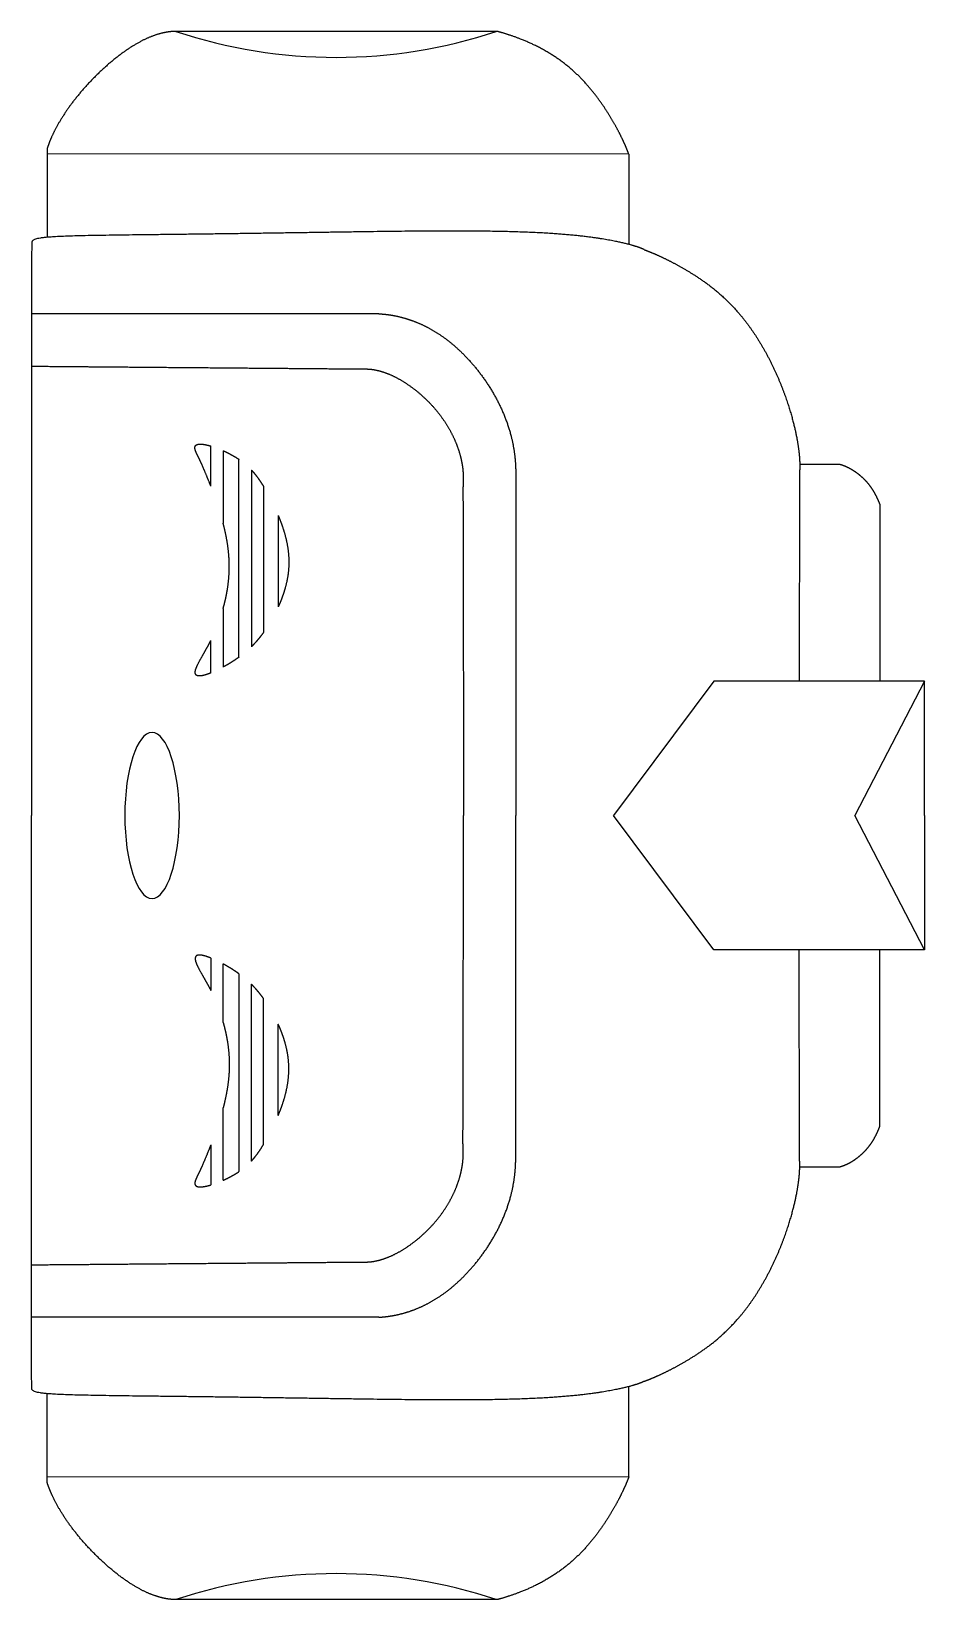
# Model space of a CAD drawing. Header units: millimetres. Extents: x 11.2 to 40, y -19.8 to 30.8.
import ezdxf

# ---------------------------------------------------------------- set-up
doc = ezdxf.new("R2010")
doc.units = ezdxf.units.MM
doc.layers.get('0').update_dxf_attribs({"linetype": 'CONTINUOUS'})

msp = doc.modelspace()

# ---------------------------------------------------------------- linework, layer by layer
for p, q in [((30.471, 26.848), (11.694, 26.856)), ((11.694, 26.856), (11.694, 24.162)), ((30.471, 26.848), (30.47, 23.934)), ((11.199, 23.894), (11.196, 23.552)), ((11.196, 23.552), (11.187, 21.694)), ((11.187, 21.694), (11.194, 20.003)), ((16.981, 16.128), (16.981, 17.425)), ((17.377, 17.276), (17.377, 14.936)), ((17.887, 10.61), (17.887, 16.996)), ((18.29, 16.652), (18.29, 10.949)), ((18.679, 16.122), (18.679, 11.409)), ((19.154, 15.182), (19.154, 12.235)), ((17.377, 12.185), (17.377, 10.292)), ((16.981, 10.102), (16.981, 11.154)), ((33.21, 9.841), (29.975, 5.5)), ((40.019, 9.841), (33.21, 9.841)), ((40.019, 9.841), (37.767, 5.5)), ((40.019, 5.5), (40.019, 9.841)), ((33.21, 1.159), (29.975, 5.5)), ((40.019, 1.159), (37.767, 5.5)), ((40.019, 5.5), (40.019, 1.159)), ((40.019, 1.159), (33.21, 1.159)), ((16.981, 0.898), (16.981, -0.153)), ((17.377, -1.184), (17.377, 0.709)), ((17.887, 0.39), (17.887, -5.995)), ((18.29, -5.652), (18.29, 0.052)), ((18.679, -5.121), (18.679, -0.408)), ((19.154, -4.181), (19.154, -1.235)), ((17.377, -6.275), (17.377, -3.936)), ((16.981, -5.127), (16.981, -6.424)), ((11.187, -10.694), (11.194, -9.002)), ((11.196, -12.551), (11.187, -10.694)), ((11.199, -12.894), (11.196, -12.551)), ((30.471, -15.847), (30.47, -12.934)), ((11.694, -15.856), (11.694, -13.161)), ((30.471, -15.847), (11.694, -15.856))]:
    msp.add_line(p, q)
for centre, start, end in [((21.024, 46.313), 251.5591, 288.4409), ((21.024, -35.313), 71.5591, 108.4409)]:
    msp.add_arc(centre, 16.342, start, end)
for centre, major_axis in [((15.082, 5.486), (0, -2.693)), ((15.082, 5.515), (0, 2.693))]:
    msp.add_ellipse(centre, major_axis=major_axis, ratio=0.327044, start_param=1.576115, end_param=4.70707)
for points in [[(15.837, 30.81), (15.78, 30.809), (15.665, 30.802), (15.488, 30.778), (15.244, 30.718), (14.927, 30.597), (14.598, 30.429), (14.259, 30.215), (13.916, 29.96), (13.573, 29.671), (13.241, 29.355), (12.926, 29.023), (12.636, 28.682), (12.378, 28.34), (12.153, 28.002), (11.962, 27.669), (11.838, 27.408), (11.76, 27.215), (11.715, 27.088), (11.694, 27.025)], [(26.224, 30.81), (25.808, 30.81), (24.977, 30.81), (23.731, 30.81), (22.069, 30.81), (19.992, 30.81), (18.33, 30.81), (17.084, 30.81), (16.253, 30.81), (15.837, 30.81)], [(30.471, 26.848), (30.455, 26.891), (30.421, 26.981), (30.363, 27.121), (30.272, 27.322), (30.135, 27.594), (29.974, 27.887), (29.788, 28.197), (29.574, 28.52), (29.33, 28.847), (29.056, 29.171), (28.75, 29.481), (28.41, 29.771), (28.037, 30.036), (27.631, 30.273), (27.195, 30.482), (26.821, 30.627), (26.527, 30.723), (26.326, 30.782), (26.224, 30.81)], [(11.694, 27.025), (11.694, 27.018), (11.694, 27.005), (11.694, 26.984), (11.694, 26.957), (11.694, 26.924), (11.694, 26.897), (11.694, 26.876), (11.694, 26.863), (11.694, 26.856)], [(30.971, 23.762), (30.934, 23.782), (30.835, 23.827), (30.613, 23.903), (30.171, 24.019), (29.37, 24.162), (28.313, 24.276), (26.989, 24.346), (25.382, 24.372), (23.494, 24.363), (21.346, 24.332), (19.008, 24.295), (16.585, 24.262), (14.293, 24.237), (12.35, 24.213), (11.299, 24.156), (11.183, 24.068), (11.197, 23.987), (11.2, 23.926), (11.199, 23.894)], [(11.197, 23.878), (11.197, 23.878), (11.197, 23.878), (11.197, 23.878), (11.197, 23.878), (11.197, 23.878)], [(22.398, 21.694), (21.949, 21.694), (21.052, 21.694), (19.707, 21.694), (17.913, 21.694), (15.671, 21.694), (13.877, 21.694), (12.532, 21.694), (11.635, 21.694), (11.187, 21.694)], [(11.194, 20.003), (11.623, 19.999), (12.481, 19.992), (13.768, 19.981), (15.484, 19.967), (17.629, 19.949), (19.344, 19.935), (20.631, 19.924), (21.489, 19.917), (21.918, 19.913)], [(21.918, 19.913), (21.961, 19.914), (22.047, 19.914), (22.178, 19.905), (22.359, 19.874), (22.594, 19.805), (22.838, 19.705), (23.089, 19.575), (23.342, 19.415), (23.594, 19.23), (23.839, 19.022), (24.07, 18.795), (24.283, 18.553), (24.473, 18.302), (24.638, 18.046), (24.777, 17.79), (24.892, 17.537), (24.983, 17.289), (25.051, 17.048), (25.099, 16.812), (25.126, 16.577), (25.132, 16.388), (25.128, 16.243), (25.122, 16.145), (25.118, 16.096)], [(35.988, 16.84), (35.989, 16.788), (35.989, 16.739), (35.988, 16.692), (35.985, 16.648), (35.982, 16.607)], [(35.988, 16.84), (36.04, 16.84), (36.143, 16.84), (36.298, 16.84), (36.504, 16.84), (36.762, 16.84), (36.968, 16.84), (37.122, 16.84), (37.226, 16.84), (37.277, 16.84)], [(37.277, 16.84), (37.295, 16.835), (37.332, 16.825), (37.388, 16.806), (37.463, 16.776), (37.559, 16.731), (37.656, 16.678), (37.755, 16.616), (37.854, 16.546), (37.952, 16.466), (38.048, 16.378), (38.14, 16.281), (38.227, 16.176), (38.309, 16.063), (38.384, 15.942), (38.453, 15.814), (38.504, 15.706), (38.539, 15.621), (38.561, 15.564), (38.572, 15.535)], [(38.572, 15.535), (38.572, 15.307), (38.572, 14.852), (38.572, 14.168), (38.572, 13.257), (38.572, 12.119), (38.572, 11.208), (38.572, 10.525), (38.572, 10.069), (38.572, 9.841)], [(38.572, -4.534), (38.572, -4.307), (38.572, -3.851), (38.572, -3.168), (38.572, -2.257), (38.572, -1.118), (38.572, -0.207), (38.572, 0.476), (38.572, 0.931), (38.572, 1.159)], [(37.277, -5.84), (37.295, -5.835), (37.332, -5.824), (37.388, -5.805), (37.463, -5.776), (37.559, -5.731), (37.656, -5.678), (37.755, -5.616), (37.854, -5.545), (37.952, -5.466), (38.048, -5.377), (38.14, -5.281), (38.227, -5.176), (38.309, -5.062), (38.384, -4.942), (38.453, -4.813), (38.504, -4.705), (38.539, -4.621), (38.561, -4.563), (38.572, -4.534)], [(21.918, -8.913), (21.961, -8.914), (22.047, -8.914), (22.178, -8.904), (22.359, -8.873), (22.594, -8.804), (22.838, -8.704), (23.089, -8.574), (23.342, -8.415), (23.594, -8.23), (23.839, -8.021), (24.07, -7.794), (24.283, -7.553), (24.473, -7.302), (24.638, -7.046), (24.777, -6.789), (24.892, -6.536), (24.983, -6.289), (25.051, -6.048), (25.099, -5.811), (25.126, -5.577), (25.132, -5.387), (25.128, -5.242), (25.122, -5.144), (25.118, -5.095)], [(35.988, -5.84), (35.989, -5.788), (35.989, -5.738), (35.988, -5.692), (35.985, -5.648), (35.982, -5.606)], [(35.988, -5.84), (36.04, -5.84), (36.143, -5.84), (36.298, -5.84), (36.504, -5.84), (36.762, -5.84), (36.968, -5.84), (37.122, -5.84), (37.226, -5.84), (37.277, -5.84)], [(11.194, -9.002), (11.623, -8.999), (12.481, -8.992), (13.768, -8.981), (15.484, -8.966), (17.629, -8.948), (19.344, -8.934), (20.631, -8.923), (21.489, -8.916), (21.918, -8.913)], [(22.398, -10.694), (21.949, -10.694), (21.052, -10.694), (19.707, -10.694), (17.913, -10.694), (15.671, -10.694), (13.877, -10.694), (12.532, -10.694), (11.635, -10.694), (11.187, -10.694)], [(11.197, -12.877), (11.197, -12.877), (11.197, -12.877), (11.197, -12.877), (11.197, -12.877), (11.197, -12.877)], [(30.971, -12.761), (30.934, -12.782), (30.835, -12.826), (30.613, -12.903), (30.171, -13.018), (29.37, -13.161), (28.313, -13.276), (26.989, -13.346), (25.382, -13.372), (23.494, -13.362), (21.346, -13.332), (19.008, -13.294), (16.585, -13.262), (14.293, -13.236), (12.35, -13.212), (11.299, -13.155), (11.183, -13.068), (11.197, -12.986), (11.2, -12.925), (11.199, -12.894)], [(11.694, -16.024), (11.694, -16.018), (11.694, -16.004), (11.694, -15.984), (11.694, -15.957), (11.694, -15.923), (11.694, -15.896), (11.694, -15.876), (11.694, -15.862), (11.694, -15.856)], [(15.837, -19.809), (15.78, -19.808), (15.665, -19.801), (15.488, -19.777), (15.244, -19.717), (14.927, -19.596), (14.598, -19.428), (14.259, -19.215), (13.916, -18.96), (13.573, -18.67), (13.241, -18.355), (12.926, -18.022), (12.636, -17.682), (12.378, -17.34), (12.153, -17.001), (11.962, -16.668), (11.838, -16.407), (11.76, -16.215), (11.715, -16.088), (11.694, -16.024)], [(30.471, -15.847), (30.455, -15.891), (30.421, -15.98), (30.363, -16.121), (30.272, -16.321), (30.135, -16.593), (29.974, -16.886), (29.788, -17.197), (29.574, -17.519), (29.33, -17.847), (29.056, -18.17), (28.75, -18.48), (28.41, -18.77), (28.037, -19.035), (27.631, -19.273), (27.195, -19.482), (26.821, -19.627), (26.527, -19.723), (26.326, -19.782), (26.224, -19.809)], [(26.224, -19.809), (25.808, -19.809), (24.977, -19.809), (23.731, -19.809), (22.069, -19.809), (19.992, -19.809), (18.33, -19.809), (17.084, -19.809), (16.253, -19.809), (15.837, -19.809)]]:
    msp.add_open_spline(points, degree=5)
for points, knots in [([(30.971, 23.762), (31.001, 23.751), (31.1, 23.713), (31.267, 23.646), (31.499, 23.544), (31.799, 23.398), (32.146, 23.213), (32.506, 23.002), (32.88, 22.757), (33.263, 22.468), (33.649, 22.126), (34.028, 21.725), (34.391, 21.263), (34.729, 20.748), (35.034, 20.194), (35.3, 19.621), (35.524, 19.05), (35.701, 18.504), (35.833, 18.001), (35.923, 17.554), (35.965, 17.24), (35.982, 17.033), (35.987, 16.907), (35.988, 16.845), (35.988, 16.84)], [0.2231369, 0.2231369, 0.2231369, 0.2231369, 0.2231369, 0.2231369, 0.24, 0.28, 0.32, 0.36, 0.4, 0.44, 0.48, 0.52, 0.56, 0.6, 0.64, 0.68, 0.72, 0.76, 0.8, 0.84, 0.88, 0.92, 0.96, 0.9633013, 0.9633013, 0.9633013, 0.9633013, 0.9633013, 0.9633013]), ([(22.398, 21.694), (22.461, 21.691), (22.589, 21.682), (22.78, 21.66), (23.034, 21.613), (23.35, 21.526), (23.663, 21.411), (23.974, 21.264), (24.282, 21.086), (24.588, 20.874), (24.889, 20.628), (25.185, 20.346), (25.471, 20.031), (25.744, 19.684), (25.998, 19.31), (26.227, 18.913), (26.424, 18.499), (26.586, 18.072), (26.708, 17.635), (26.775, 17.266), (26.805, 16.982), (26.816, 16.786), (26.819, 16.681), (26.819, 16.665)], [0, 0, 0, 0, 0, 0, 0.05, 0.1, 0.15, 0.2, 0.25, 0.3, 0.35, 0.4, 0.45, 0.5, 0.55, 0.6, 0.65, 0.7, 0.75, 0.8, 0.85, 0.9, 0.9086202, 0.9086202, 0.9086202, 0.9086202, 0.9086202, 0.9086202]), ([(11.194, 20.003), (11.193, 19.107), (11.192, 17.192), (11.19, 14.444), (11.189, 11.375), (11.188, 8.158), (11.187, 6.193), (11.187, 5.5)], [0, 0, 0, 0, 0, 0, 0.2, 0.4, 0.5087886, 0.5087886, 0.5087886, 0.5087886, 0.5087886, 0.5087886]), ([(16.981, 16.128), (16.978, 16.135), (16.952, 16.202), (16.903, 16.324), (16.836, 16.489), (16.757, 16.675), (16.68, 16.85), (16.621, 16.981), (16.57, 17.086), (16.52, 17.184), (16.473, 17.29), (16.455, 17.372), (16.468, 17.422), (16.491, 17.448), (16.507, 17.459), (16.522, 17.469), (16.561, 17.486), (16.634, 17.496), (16.737, 17.486), (16.861, 17.459), (16.945, 17.436), (16.981, 17.425)], [0.8696756, 0.8696756, 0.8696756, 0.8696756, 0.8696756, 0.8696756, 0.8714286, 0.8857143, 0.9, 0.9142857, 0.9285714, 0.9428571, 0.9571429, 0.9714286, 0.9857143, 1, 1, 1, 1, 1, 1.0142857, 1.0285714, 1.0386558, 1.0386558, 1.0386558, 1.0386558, 1.0386558, 1.0386558]), ([(17.377, 17.276), (17.422, 17.256), (17.522, 17.21), (17.628, 17.155), (17.73, 17.098), (17.825, 17.038), (17.879, 17.001), (17.887, 16.996)], [1.05970112, 1.05970112, 1.05970112, 1.05970112, 1.05970112, 1.05970112, 1.07142857, 1.08571429, 1.08815295, 1.08815295, 1.08815295, 1.08815295, 1.08815295, 1.08815295]), ([(18.29, 16.652), (18.317, 16.622), (18.378, 16.554), (18.458, 16.455), (18.535, 16.349), (18.608, 16.236), (18.658, 16.156), (18.679, 16.122)], [1.11705761, 1.11705761, 1.11705761, 1.11705761, 1.11705761, 1.11705761, 1.12857143, 1.14285714, 1.15315651, 1.15315651, 1.15315651, 1.15315651, 1.15315651, 1.15315651]), ([(26.819, 16.665), (26.819, 16.608), (26.819, 16.455), (26.819, 16.107), (26.819, 15.405), (26.819, 14.113), (26.819, 12.399), (26.819, 10.364), (26.819, 8.493), (26.819, 6.989), (26.819, 5.97), (26.819, 5.5)], [0, 0, 0, 0, 0, 0, 0.1, 0.2, 0.3, 0.4, 0.5, 0.6, 0.682471, 0.682471, 0.682471, 0.682471, 0.682471, 0.682471]), ([(35.982, 16.607), (35.981, 16.335), (35.98, 15.792), (35.978, 14.977), (35.976, 13.891), (35.974, 12.538), (35.972, 11.456), (35.97, 10.646), (35.969, 10.108), (35.968, 9.841)], [0, 0, 0, 0, 0, 0, 0.2, 0.4, 0.6, 0.8, 0.9964192, 0.9964192, 0.9964192, 0.9964192, 0.9964192, 0.9964192]), ([(25.118, 16.096), (25.119, 15.254), (25.123, 13.57), (25.127, 11.451), (25.131, 9.332), (25.135, 7.213), (25.138, 5.935), (25.139, 5.5)], [0, 0, 0, 0, 0, 0, 0.2, 0.4, 0.50337, 0.50337, 0.50337, 0.50337, 0.50337, 0.50337]), ([(17.377, 12.185), (17.391, 12.231), (17.419, 12.335), (17.46, 12.501), (17.509, 12.735), (17.553, 13.043), (17.577, 13.374), (17.577, 13.716), (17.55, 14.067), (17.503, 14.383), (17.453, 14.63), (17.411, 14.805), (17.385, 14.907), (17.377, 14.936)], [0.7025396, 0.7025396, 0.7025396, 0.7025396, 0.7025396, 0.7025396, 0.7142857, 0.7285714, 0.7428571, 0.7571429, 0.7714286, 0.7857143, 0.8, 0.8142857, 0.8199976, 0.8199976, 0.8199976, 0.8199976, 0.8199976, 0.8199976]), ([(19.154, 15.182), (19.173, 15.136), (19.215, 15.032), (19.278, 14.868), (19.354, 14.642), (19.429, 14.354), (19.482, 14.052), (19.504, 13.751), (19.496, 13.451), (19.457, 13.151), (19.388, 12.852), (19.308, 12.608), (19.238, 12.427), (19.186, 12.306), (19.157, 12.242), (19.154, 12.235)], [1.2032632, 1.2032632, 1.2032632, 1.2032632, 1.2032632, 1.2032632, 1.2142857, 1.2285714, 1.2428571, 1.2571429, 1.2714286, 1.2857143, 1.3, 1.3142857, 1.3285714, 1.3428571, 1.344572, 1.344572, 1.344572, 1.344572, 1.344572, 1.344572]), ([(16.981, 10.102), (16.935, 10.084), (16.843, 10.049), (16.716, 10.009), (16.578, 9.989), (16.479, 10.026), (16.459, 10.129), (16.507, 10.281), (16.597, 10.461), (16.703, 10.649), (16.805, 10.824), (16.881, 10.96), (16.934, 11.061), (16.967, 11.126), (16.981, 11.154)], [1.5009206, 1.5009206, 1.5009206, 1.5009206, 1.5009206, 1.5009206, 1.5142857, 1.5285714, 1.5428571, 1.5571429, 1.5714286, 1.5857143, 1.6, 1.6142857, 1.6285714, 1.6390266, 1.6390266, 1.6390266, 1.6390266, 1.6390266, 1.6390266]), ([(18.679, 11.409), (18.657, 11.379), (18.603, 11.304), (18.528, 11.208), (18.45, 11.116), (18.37, 11.029), (18.311, 10.97), (18.29, 10.949)], [1.3904896, 1.3904896, 1.3904896, 1.3904896, 1.3904896, 1.3904896, 1.4, 1.41428571, 1.4224457, 1.4224457, 1.4224457, 1.4224457, 1.4224457, 1.4224457]), ([(17.887, 10.61), (17.864, 10.594), (17.794, 10.544), (17.696, 10.478), (17.593, 10.414), (17.487, 10.352), (17.406, 10.307), (17.377, 10.292)], [1.45000276, 1.45000276, 1.45000276, 1.45000276, 1.45000276, 1.45000276, 1.45714286, 1.47142857, 1.47905856, 1.47905856, 1.47905856, 1.47905856, 1.47905856, 1.47905856]), ([(11.194, -9.002), (11.193, -8.106), (11.192, -6.192), (11.19, -3.443), (11.189, -0.374), (11.188, 2.842), (11.187, 4.808), (11.187, 5.5)], [0, 0, 0, 0, 0, 0, 0.2, 0.4, 0.5087886, 0.5087886, 0.5087886, 0.5087886, 0.5087886, 0.5087886]), ([(25.118, -5.095), (25.119, -4.253), (25.123, -2.569), (25.127, -0.45), (25.131, 1.669), (25.135, 3.788), (25.138, 5.065), (25.139, 5.5)], [0, 0, 0, 0, 0, 0, 0.2, 0.4, 0.50337, 0.50337, 0.50337, 0.50337, 0.50337, 0.50337]), ([(26.819, -5.664), (26.819, -5.607), (26.819, -5.454), (26.819, -5.107), (26.819, -4.405), (26.819, -3.113), (26.819, -1.399), (26.819, 0.636), (26.819, 2.507), (26.819, 4.012), (26.819, 5.03), (26.819, 5.5)], [0, 0, 0, 0, 0, 0, 0.1, 0.2, 0.3, 0.4, 0.5, 0.6, 0.682471, 0.682471, 0.682471, 0.682471, 0.682471, 0.682471]), ([(35.982, -5.606), (35.981, -5.334), (35.98, -4.791), (35.978, -3.977), (35.976, -2.89), (35.974, -1.537), (35.972, -0.456), (35.97, 0.354), (35.969, 0.892), (35.968, 1.159)], [0, 0, 0, 0, 0, 0, 0.2, 0.4, 0.6, 0.8, 0.9964192, 0.9964192, 0.9964192, 0.9964192, 0.9964192, 0.9964192]), ([(16.981, 0.898), (16.935, 0.917), (16.843, 0.952), (16.716, 0.991), (16.578, 1.012), (16.479, 0.974), (16.459, 0.872), (16.507, 0.719), (16.597, 0.539), (16.703, 0.352), (16.805, 0.177), (16.881, 0.041), (16.934, -0.06), (16.967, -0.125), (16.981, -0.153)], [1.5009206, 1.5009206, 1.5009206, 1.5009206, 1.5009206, 1.5009206, 1.5142857, 1.5285714, 1.5428571, 1.5571429, 1.5714286, 1.5857143, 1.6, 1.6142857, 1.6285714, 1.6390266, 1.6390266, 1.6390266, 1.6390266, 1.6390266, 1.6390266]), ([(17.887, 0.39), (17.864, 0.407), (17.794, 0.457), (17.696, 0.523), (17.593, 0.587), (17.487, 0.649), (17.406, 0.693), (17.377, 0.709)], [1.45000276, 1.45000276, 1.45000276, 1.45000276, 1.45000276, 1.45000276, 1.45714286, 1.47142857, 1.47905856, 1.47905856, 1.47905856, 1.47905856, 1.47905856, 1.47905856]), ([(18.679, -0.408), (18.657, -0.378), (18.603, -0.303), (18.528, -0.207), (18.45, -0.116), (18.37, -0.029), (18.311, 0.03), (18.29, 0.052)], [1.3904896, 1.3904896, 1.3904896, 1.3904896, 1.3904896, 1.3904896, 1.4, 1.41428571, 1.4224457, 1.4224457, 1.4224457, 1.4224457, 1.4224457, 1.4224457]), ([(17.377, -1.184), (17.391, -1.231), (17.419, -1.334), (17.46, -1.5), (17.509, -1.734), (17.553, -2.043), (17.577, -2.374), (17.577, -2.716), (17.55, -3.066), (17.503, -3.382), (17.453, -3.63), (17.411, -3.805), (17.385, -3.907), (17.377, -3.936)], [0.7025396, 0.7025396, 0.7025396, 0.7025396, 0.7025396, 0.7025396, 0.7142857, 0.7285714, 0.7428571, 0.7571429, 0.7714286, 0.7857143, 0.8, 0.8142857, 0.8199976, 0.8199976, 0.8199976, 0.8199976, 0.8199976, 0.8199976]), ([(19.154, -4.181), (19.173, -4.136), (19.215, -4.032), (19.278, -3.867), (19.354, -3.641), (19.429, -3.353), (19.482, -3.052), (19.504, -2.751), (19.496, -2.45), (19.457, -2.15), (19.388, -1.852), (19.308, -1.608), (19.238, -1.426), (19.186, -1.305), (19.157, -1.242), (19.154, -1.235)], [1.2032632, 1.2032632, 1.2032632, 1.2032632, 1.2032632, 1.2032632, 1.2142857, 1.2285714, 1.2428571, 1.2571429, 1.2714286, 1.2857143, 1.3, 1.3142857, 1.3285714, 1.3428571, 1.344572, 1.344572, 1.344572, 1.344572, 1.344572, 1.344572]), ([(16.981, -5.127), (16.978, -5.135), (16.952, -5.201), (16.903, -5.323), (16.836, -5.488), (16.757, -5.674), (16.68, -5.85), (16.621, -5.981), (16.57, -6.085), (16.52, -6.184), (16.473, -6.289), (16.455, -6.371), (16.468, -6.422), (16.491, -6.448), (16.507, -6.458), (16.522, -6.469), (16.561, -6.486), (16.634, -6.495), (16.737, -6.486), (16.861, -6.459), (16.945, -6.435), (16.981, -6.424)], [0.8696756, 0.8696756, 0.8696756, 0.8696756, 0.8696756, 0.8696756, 0.8714286, 0.8857143, 0.9, 0.9142857, 0.9285714, 0.9428571, 0.9571429, 0.9714286, 0.9857143, 1, 1, 1, 1, 1, 1.0142857, 1.0285714, 1.0386558, 1.0386558, 1.0386558, 1.0386558, 1.0386558, 1.0386558]), ([(18.29, -5.652), (18.317, -5.622), (18.378, -5.554), (18.458, -5.454), (18.535, -5.348), (18.608, -5.235), (18.658, -5.155), (18.679, -5.121)], [1.11705761, 1.11705761, 1.11705761, 1.11705761, 1.11705761, 1.11705761, 1.12857143, 1.14285714, 1.15315651, 1.15315651, 1.15315651, 1.15315651, 1.15315651, 1.15315651]), ([(17.377, -6.275), (17.422, -6.255), (17.522, -6.209), (17.628, -6.155), (17.73, -6.097), (17.825, -6.037), (17.879, -6.001), (17.887, -5.995)], [1.05970112, 1.05970112, 1.05970112, 1.05970112, 1.05970112, 1.05970112, 1.07142857, 1.08571429, 1.08815295, 1.08815295, 1.08815295, 1.08815295, 1.08815295, 1.08815295]), ([(22.398, -10.694), (22.461, -10.691), (22.589, -10.681), (22.78, -10.659), (23.034, -10.613), (23.35, -10.526), (23.663, -10.41), (23.974, -10.264), (24.282, -10.085), (24.588, -9.874), (24.889, -9.627), (25.185, -9.346), (25.471, -9.03), (25.744, -8.683), (25.998, -8.309), (26.227, -7.912), (26.424, -7.498), (26.586, -7.071), (26.708, -6.635), (26.775, -6.265), (26.805, -5.981), (26.816, -5.786), (26.819, -5.68), (26.819, -5.664)], [0, 0, 0, 0, 0, 0, 0.05, 0.1, 0.15, 0.2, 0.25, 0.3, 0.35, 0.4, 0.45, 0.5, 0.55, 0.6, 0.65, 0.7, 0.75, 0.8, 0.85, 0.9, 0.9086202, 0.9086202, 0.9086202, 0.9086202, 0.9086202, 0.9086202]), ([(30.971, -12.761), (31.001, -12.75), (31.1, -12.712), (31.267, -12.645), (31.499, -12.543), (31.799, -12.398), (32.146, -12.212), (32.506, -12.001), (32.88, -11.756), (33.263, -11.467), (33.649, -11.125), (34.028, -10.724), (34.391, -10.263), (34.729, -9.747), (35.034, -9.194), (35.3, -8.62), (35.524, -8.05), (35.701, -7.503), (35.833, -7), (35.923, -6.553), (35.965, -6.239), (35.982, -6.032), (35.987, -5.906), (35.988, -5.845), (35.988, -5.84)], [0.2231369, 0.2231369, 0.2231369, 0.2231369, 0.2231369, 0.2231369, 0.24, 0.28, 0.32, 0.36, 0.4, 0.44, 0.48, 0.52, 0.56, 0.6, 0.64, 0.68, 0.72, 0.76, 0.8, 0.84, 0.88, 0.92, 0.96, 0.9633013, 0.9633013, 0.9633013, 0.9633013, 0.9633013, 0.9633013])]:
    msp.add_open_spline(points, degree=5, knots=knots)

doc.saveas('drawing.dxf')
